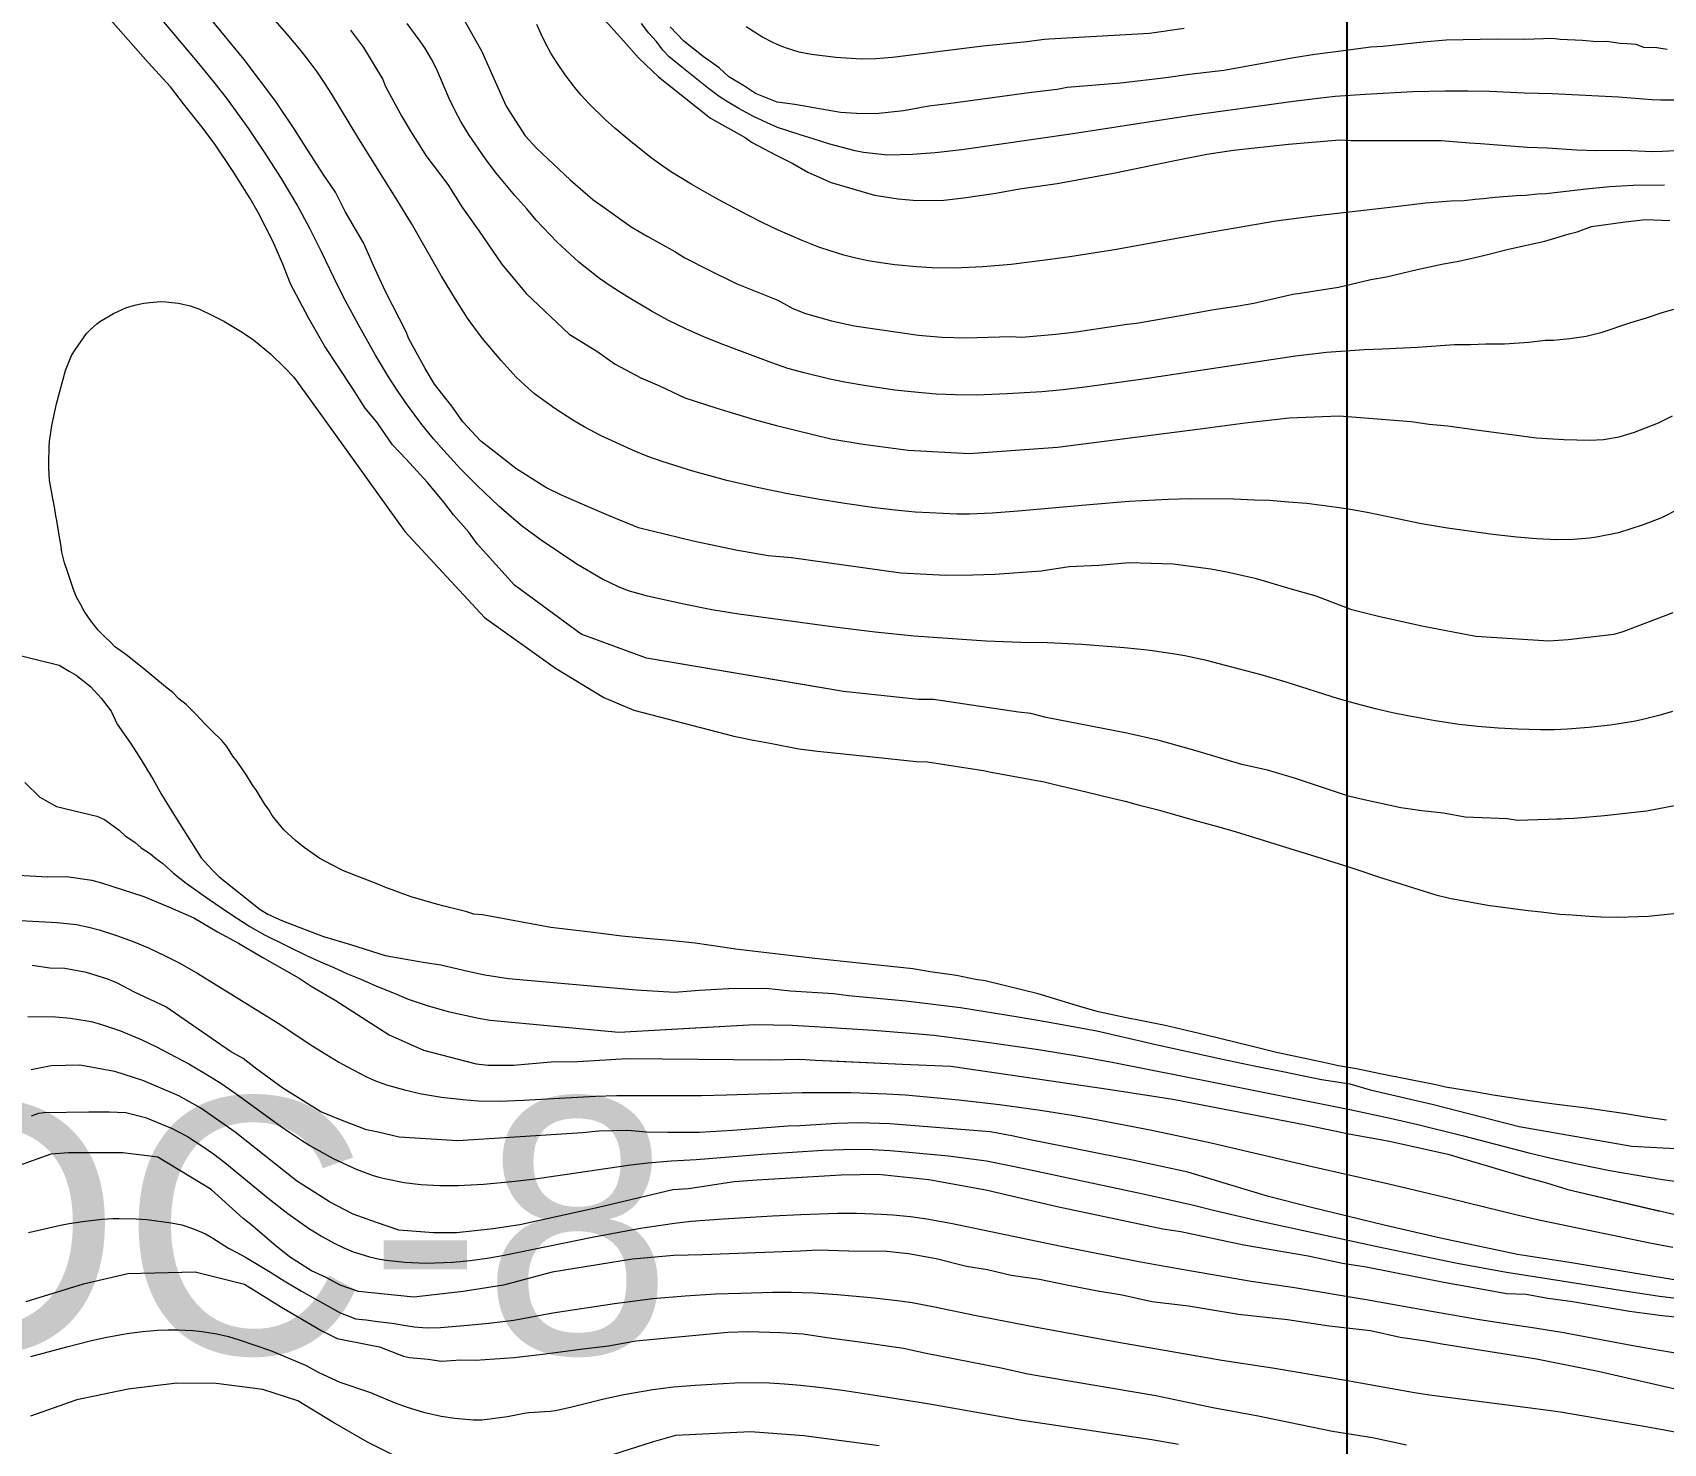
# Model space of a CAD drawing. Header units: metres. Extents: x 548946 to 557077, y 1838800 to 1845419.
# Drawn here: x 551640.3 to 552086.5, y 1842592.1 to 1842978.2 of the extents above; entities that cross this region are included whole.
import ezdxf
from ezdxf.enums import TextEntityAlignment as Align

# ---------------------------------------------------------------- set-up
doc = ezdxf.new("R2010")
doc.units = ezdxf.units.M
doc.header["$LTSCALE"] = 28
for name, color, linetype, lineweight in [('1', 7, 'Continuous', 13), ('2', 7, 'Continuous', 13), ('60', 7, 'Continuous', 25)]:
    doc.layers.add(name, color=color, linetype=linetype, lineweight=lineweight)
doc.layers.add('61', color=7, linetype='Continuous')

msp = doc.modelspace()

# ---------------------------------------------------------------- linework, layer by layer
at = {"layer": '1'}
for points in [[(551910.07, 1842792.22), (551886.8, 1842795.65), (551882.73, 1842795.7), (551862.15, 1842797.91), (551808.29, 1842806.99), (551790.4, 1842813.54), (551772.18, 1842827), (551762, 1842838.29), (551759.59, 1842841.57), (551755.5, 1842846.18), (551752.81, 1842849.68), (551748.39, 1842855.02), (551742.57, 1842861.47), (551738.82, 1842865.36), (551734.57, 1842871.48), (551731.32, 1842875.43), (551727.9, 1842880.88), (551720.22, 1842892.45), (551715.79, 1842900.08), (551710.91, 1842909.43), (551708.78, 1842914.77), (551706.02, 1842921.06), (551702.1, 1842928.75), (551699.85, 1842932.81), (551695.2, 1842940.15), (551689.99, 1842947.94), (551686.68, 1842952.39), (551681.65, 1842958.67), (551678.06, 1842963.35), (551671.96, 1842970.02), (551658.25, 1842985.47)], [(551856.86, 1842798.8), (551808.29, 1842806.99), (551790.4, 1842813.54), (551772.18, 1842827), (551762, 1842838.29), (551759.59, 1842841.57), (551755.5, 1842846.18), (551752.81, 1842849.68), (551748.39, 1842855.02), (551742.57, 1842861.47), (551738.82, 1842865.36), (551734.57, 1842871.48), (551731.32, 1842875.43), (551727.9, 1842880.88), (551720.22, 1842892.45), (551715.79, 1842900.08), (551710.91, 1842909.43), (551708.78, 1842914.77), (551706.02, 1842921.06), (551702.1, 1842928.75), (551699.85, 1842932.81), (551695.2, 1842940.15), (551689.99, 1842947.94), (551686.68, 1842952.39), (551681.65, 1842958.67), (551678.06, 1842963.35), (551671.96, 1842970.02), (551658.25, 1842985.47)], [(552089.04, 1842819.36), (552075.4, 1842814.24), (552072.95, 1842813.45), (552060.4, 1842812.01), (552055.11, 1842811.66), (552035.14, 1842812.93), (552020.86, 1842815.62), (552008.87, 1842818.31), (552001.28, 1842820.24), (551991.45, 1842823.94), (551984.36, 1842825.93), (551975.16, 1842828.68), (551967.07, 1842830.55), (551962.66, 1842831.32), (551952.34, 1842832.68), (551940.35, 1842833.08), (551932.05, 1842832.39), (551923.96, 1842831.97), (551916.22, 1842830.83), (551903.62, 1842829.9), (551897.54, 1842829.71), (551890.18, 1842829.63), (551877.91, 1842830.26), (551847.96, 1842834.45), (551841.55, 1842834.99), (551832.73, 1842836.52), (551821.02, 1842838.99), (551806.12, 1842842.62), (551797.85, 1842846), (551792.77, 1842848.21), (551785.01, 1842851.64), (551780.71, 1842853.69), (551772.5, 1842858.85), (551766.63, 1842863.51), (551763, 1842866.4), (551758.07, 1842871.68), (551755.05, 1842875.91), (551750.29, 1842881.97), (551747.76, 1842886.25), (551743.28, 1842894.38), (551742.55, 1842896.33), (551736.99, 1842907.13), (551733.96, 1842913.64), (551730.87, 1842920.66), (551725.82, 1842929.23), (551723.19, 1842934.51), (551719.82, 1842939.46), (551715.51, 1842946.09), (551712.09, 1842951.54), (551706.88, 1842959.33), (551698.2, 1842970.78), (551685.49, 1842986.35)], [(551940.36, 1842849.85), (551929.45, 1842848.96), (551909.97, 1842847.21), (551902.9, 1842846.7), (551896.63, 1842846.43), (551893.18, 1842846.44), (551885.74, 1842846.72), (551881.81, 1842846.98), (551876.35, 1842847.48), (551870.78, 1842848.17), (551862.55, 1842849.35), (551854.66, 1842850.6), (551846.97, 1842851.94), (551838.52, 1842853.65), (551830.28, 1842855.6), (551820.92, 1842858.13), (551812.59, 1842860.77), (551808.66, 1842862.21), (551805.11, 1842863.62), (551795.93, 1842867.81), (551791.26, 1842870.25), (551788.12, 1842872.09), (551783.19, 1842875.31), (551777.67, 1842879.33), (551774.96, 1842881.65), (551772.66, 1842883.87), (551768.5, 1842888.47), (551763.43, 1842894.49), (551761.08, 1842897.61), (551759.35, 1842900.06), (551756.01, 1842905.2), (551752.2, 1842911.5), (551743.96, 1842925.91), (551740.08, 1842932.29), (551729.28, 1842949.51), (551722.24, 1842961.33), (551720.24, 1842964.41), (551718.15, 1842967.44), (551715.99, 1842970.37), (551713.8, 1842973.14), (551709.98, 1842977.75), (551704.82, 1842983.68)], [(551795.94, 1842982.58), (551802.04, 1842975.91), (551806.13, 1842971.29), (551811.55, 1842966.07), (551825.81, 1842954.74), (551835.3, 1842949.48), (551836.98, 1842948.15), (551843.74, 1842944.6), (551848.32, 1842942.33), (551852.4, 1842940), (551858.82, 1842937.18), (551870.65, 1842933.71), (551877.12, 1842932.67), (551882.25, 1842932.24), (551889.61, 1842932.32), (551895.13, 1842932.95), (551903.88, 1842934.2), (551910.34, 1842935.45), (551920.6, 1842936.88), (551936.03, 1842939.66), (551952.41, 1842943.06), (551961.6, 1842944.88), (551968.85, 1842945.96), (551983.9, 1842947.68), (551998, 1842948.79), (552001.07, 1842948.63), (552025.71, 1842948.66), (552033.41, 1842948.01), (552036.47, 1842947.86), (552049.3, 1842946.78), (552054.65, 1842946.63), (552062.85, 1842946.05), (552068.2, 1842945.9), (552075.56, 1842945.98), (552083.48, 1842945.61), (552086.27, 1842945.68), (552091.57, 1842946.03)], [(551727.27, 1842978.79), (551730.85, 1842974.11), (551736.18, 1842965.32), (551736.91, 1842963.37), (551741.39, 1842955.25), (551743.92, 1842950.96), (551746.72, 1842946.46), (551747.95, 1842944.56), (551753.94, 1842936.61), (551757.98, 1842930.21), (551762.52, 1842923.87), (551768.62, 1842914.91), (551775.4, 1842906.8), (551787.09, 1842895.68), (551794.74, 1842890.97), (551799.71, 1842887.47), (551806.75, 1842883.71), (551811.83, 1842881.49), (551818.81, 1842878.23), (551827.52, 1842875.41), (551837.79, 1842872.27), (551843.82, 1842870.67), (551858.71, 1842867.04), (551867.53, 1842865.51), (551879.91, 1842863.87), (551896.53, 1842862.98), (551920.72, 1842864.73), (551959.79, 1842869.71), (551972.05, 1842871.37), (551984.09, 1842872.75), (551997.75, 1842873.29), (552017.49, 1842871.74), (552022.4, 1842871.03), (552027.53, 1842870.61), (552035.28, 1842869.46), (552051.79, 1842867.28), (552059.21, 1842866.86), (552066.35, 1842866.66), (552070.14, 1842866.84), (552074.37, 1842867.58), (552078.55, 1842868.82), (552085.12, 1842871.35), (552088.96, 1842873.32)], [(552089.23, 1842902.36), (552085.81, 1842901.41), (552081.74, 1842900.03), (552077.46, 1842898.72), (552069.41, 1842895.97), (552065.35, 1842895.02), (552060.85, 1842894.33), (552056.44, 1842893.95), (552054.17, 1842893.87), (552049.71, 1842893.38), (552043.04, 1842892.9), (552037.93, 1842892.9), (552033.75, 1842892.77), (552029.37, 1842892.75), (552019.24, 1842891.99), (552009.57, 1842891.53), (552004.61, 1842891.38), (551994.35, 1842890.65), (551985.82, 1842889.63), (551943.51, 1842883.27), (551928.24, 1842881.17), (551922.32, 1842880.44), (551916.48, 1842879.9), (551906.98, 1842879.3), (551898.55, 1842878.99), (551892.73, 1842879.03), (551887.53, 1842879.27), (551880.68, 1842879.86), (551876.26, 1842880.37), (551867.87, 1842881.57), (551863.02, 1842882.39), (551858.46, 1842883.33), (551851.39, 1842885.04), (551846.97, 1842886.29), (551842.6, 1842887.76), (551829.45, 1842892.69), (551824.19, 1842894.82), (551819.05, 1842897.11), (551814.35, 1842899.4), (551809.82, 1842901.84), (551803.1, 1842905.85), (551798.94, 1842908.5), (551795.43, 1842910.89), (551791.53, 1842913.94), (551789.82, 1842915.36), (551783.85, 1842920.78), (551778.11, 1842926.82), (551775.51, 1842929.91), (551772.3, 1842933.55), (551767.26, 1842939.61), (551764.47, 1842943.36), (551761.4, 1842947.75), (551759.81, 1842950.11), (551757.5, 1842953.85), (551755.94, 1842956.8), (551754.34, 1842960.1), (551750.86, 1842968.29), (551749.48, 1842970.89), (551747.62, 1842973.98), (551746.35, 1842975.81), (551742.78, 1842980.63)], [(551892.57, 1842913.7), (551886.4, 1842913.77), (551882.18, 1842914.05), (551876.25, 1842914.66), (551872.37, 1842915.18), (551868.95, 1842915.75), (551865.58, 1842916.46), (551862.27, 1842917.3), (551858.81, 1842918.32), (551855.44, 1842919.46), (551850.91, 1842921.26), (551844.17, 1842924.23), (551839.94, 1842926.22), (551836.02, 1842928.18), (551829.23, 1842931.74), (551826.45, 1842933.3), (551820.71, 1842936.62), (551815.17, 1842940.01), (551812.79, 1842941.61), (551809.6, 1842943.92), (551803.52, 1842948.71), (551799.62, 1842952.03), (551796.97, 1842954.41), (551792.59, 1842958.65), (551790.42, 1842961.06), (551788.68, 1842963.15), (551786.03, 1842966.63), (551783.72, 1842970), (551782.15, 1842972.54), (551780.76, 1842975.05), (551779.46, 1842977.73), (551778.32, 1842980.34)], [(552092.01, 1842959.64), (552085.82, 1842959.71), (552083.35, 1842959.81), (552074.23, 1842960.51), (552056.05, 1842961.42), (552048.39, 1842961.63), (552039, 1842962.01), (552033.08, 1842962.14), (552026.8, 1842962.17), (552017.93, 1842961.93), (552004.9, 1842961.23), (551996.73, 1842960.65), (551993.54, 1842960.32), (551985.28, 1842959.31), (551957.42, 1842955.46), (551924.91, 1842950.46), (551894.57, 1842946.08), (551887.26, 1842945.26), (551881.08, 1842944.78), (551874.21, 1842944.65), (551867.61, 1842945.38), (551865.35, 1842945.84), (551861.9, 1842946.69), (551858.49, 1842947.66), (551853.86, 1842949.14), (551850.31, 1842950.17), (551844.15, 1842952.2), (551841.26, 1842953.43), (551837.36, 1842955.34), (551833.51, 1842957.42), (551830.44, 1842959.22), (551828.18, 1842960.71), (551825.28, 1842962.87), (551817.94, 1842968.67), (551814.53, 1842971.57), (551812.74, 1842973.34), (551810.99, 1842975.71), (551808.9, 1842978.05), (551806.88, 1842980.69)], [(551891.56, 1842958.76), (551885.54, 1842958.07), (551878.58, 1842956.77), (551871.06, 1842955.91), (551865.7, 1842956.06), (551861.35, 1842956.32), (551848.91, 1842958.46), (551844, 1842959.16), (551838.14, 1842961.54), (551835.12, 1842963.48), (551830.77, 1842966.03), (551828.19, 1842968.54), (551823.78, 1842971.59), (551818.47, 1842975.81), (551814.72, 1842979.7)], [(552087.55, 1842973.57), (552084.71, 1842974.01), (552081.14, 1842974.11), (552079.02, 1842974.88), (552076.45, 1842975.09), (552074.67, 1842975.14), (552071.04, 1842975.75), (552068.25, 1842975.68), (552064.4, 1842976), (552058.27, 1842976.32), (552056.21, 1842976.59), (552048.62, 1842976.23), (552040.99, 1842976.37), (552027.05, 1842976.05), (552020.75, 1842975.58), (552009.71, 1842974.32), (552006.42, 1842974.2), (551996.17, 1842972.77), (551991.15, 1842972.19), (551985.41, 1842971.28), (551966.25, 1842967.82), (551956.72, 1842966.73), (551950.47, 1842965.76), (551937.93, 1842964.32), (551923.33, 1842963.16), (551920.6, 1842962.59), (551913.58, 1842961.79), (551891.56, 1842958.76)], [(552086.76, 1842936.39), (552078.25, 1842936.31), (552071.86, 1842935.99), (552065.37, 1842935.34), (552054.45, 1842934.09), (552052.05, 1842933.94), (552048.86, 1842933.6), (552046.31, 1842933.51), (552040.34, 1842933.07), (552037.17, 1842932.66), (552034.95, 1842932.5), (552032, 1842932.17), (552028.35, 1842932.01), (552021.43, 1842931.5), (552010.91, 1842930.19), (551990.91, 1842927.97), (551980.48, 1842926.57), (551960.82, 1842923.23), (551936.84, 1842918.84), (551924.12, 1842916.8), (551917.37, 1842915.86), (551908.06, 1842914.73), (551900.29, 1842914.04), (551892.57, 1842913.7)], [(551698.85, 1842774.94), (551697.88, 1842776.43), (551696.32, 1842778.74), (551695.15, 1842780.21), (551693.46, 1842782.81), (551692.07, 1842784.44), (551689.48, 1842787.04), (551687.68, 1842788.83), (551684.96, 1842791.71), (551682.36, 1842794.31), (551680.39, 1842795.88), (551678.7, 1842797.58), (551676.72, 1842799.15), (551670.33, 1842804.41), (551665.83, 1842807.98), (551662.78, 1842810.23), (551661.99, 1842811.04), (551659.64, 1842813.26), (551658.28, 1842814.7), (551656.3, 1842817.17), (551654.49, 1842819.86), (551653.48, 1842821.74), (551652.36, 1842823.7), (551651.52, 1842825.8), (551650.61, 1842828.49), (551649.99, 1842830.42), (551649.08, 1842833.11), (551648.35, 1842836.02), (551648.02, 1842838.08), (551647.68, 1842840.13), (551646.97, 1842844.64), (551646.72, 1842845.91), (551646.34, 1842848.36), (551645.87, 1842850.7), (551645, 1842855.69), (551644.82, 1842859.07), (551644.75, 1842860.55), (551644.86, 1842864.76), (551644.99, 1842866.27), (551645.59, 1842870.63), (551646.9, 1842876.57), (551649.35, 1842885.73), (551650.98, 1842889.81), (551652, 1842891.32), (551655.07, 1842895.86), (551656.06, 1842896.87), (551657.87, 1842898.48), (551658.7, 1842899.07), (551662.44, 1842901.3), (551666.04, 1842902.91), (551668.65, 1842903.7), (551670.79, 1842904.15), (551672.37, 1842904.33), (551675.43, 1842904.58), (551676.83, 1842904.54), (551678.45, 1842904.33), (551680.27, 1842904.14), (551683.45, 1842903.4), (551685.84, 1842902.58), (551689.55, 1842900.71), (551692.62, 1842899.16), (551697.64, 1842896.24), (551700.78, 1842894.11), (551705.41, 1842890.25), (551709.45, 1842886.32)], [(551698.85, 1842774.94), (551697.88, 1842776.43), (551696.32, 1842778.74), (551695.15, 1842780.21), (551693.46, 1842782.81), (551692.07, 1842784.44), (551689.48, 1842787.04), (551687.68, 1842788.83), (551684.96, 1842791.71), (551682.36, 1842794.31), (551680.39, 1842795.88), (551678.7, 1842797.58), (551676.72, 1842799.15), (551670.33, 1842804.41), (551665.83, 1842807.98), (551662.78, 1842810.23), (551661.99, 1842811.04), (551659.64, 1842813.26), (551658.28, 1842814.7), (551656.3, 1842817.17), (551654.49, 1842819.86), (551653.48, 1842821.74), (551652.36, 1842823.7), (551651.52, 1842825.8), (551650.61, 1842828.49), (551649.99, 1842830.42), (551649.08, 1842833.11), (551648.35, 1842836.02), (551648.02, 1842838.08), (551647.68, 1842840.13), (551646.97, 1842844.64), (551646.72, 1842845.91), (551646.34, 1842848.36), (551645.87, 1842850.7), (551645, 1842855.69), (551644.82, 1842859.07), (551644.75, 1842860.55), (551644.86, 1842864.76), (551644.99, 1842866.27), (551645.59, 1842870.63), (551646.9, 1842876.57), (551649.35, 1842885.73), (551650.98, 1842889.81), (551652, 1842891.32), (551655.07, 1842895.86), (551656.06, 1842896.87), (551657.87, 1842898.48), (551658.7, 1842899.07), (551662.44, 1842901.3), (551666.04, 1842902.91), (551668.65, 1842903.7), (551670.79, 1842904.15), (551672.37, 1842904.33), (551675.43, 1842904.58), (551676.83, 1842904.54), (551678.45, 1842904.33), (551680.27, 1842904.14), (551683.45, 1842903.4), (551685.84, 1842902.58), (551689.55, 1842900.71), (551692.62, 1842899.16), (551697.64, 1842896.24), (551700.78, 1842894.11), (551705.41, 1842890.25), (551709.45, 1842886.32)], [(551709.45, 1842886.32), (551711.83, 1842883.9), (551718.47, 1842874.68), (551742.16, 1842841.65), (551763.95, 1842818.16), (551783.4, 1842804.29), (551796.62, 1842796.21), (551804.79, 1842792.74), (551832.14, 1842785.61), (551837.56, 1842784.53), (551842.55, 1842783.6), (551850, 1842782.16), (551855.06, 1842781.54), (551870.11, 1842779.97), (551882.02, 1842778.74), (551885.13, 1842778.6), (551889.3, 1842777.98), (551896.31, 1842776.88), (551900.47, 1842776.26), (551902.62, 1842775.81), (551913.11, 1842773.92), (551914.95, 1842773.53), (551916.68, 1842773.23), (551919.97, 1842772.41), (551928.58, 1842770.4), (551935.66, 1842768.71), (551939.25, 1842767.83), (551942.76, 1842766.83), (551948.31, 1842765.47), (551952.12, 1842764.41), (551958.1, 1842762.7), (551964.9, 1842760.88), (551969.65, 1842759.43), (551977.3, 1842757.11), (551985.79, 1842754.49), (551989.93, 1842753.17), (551999.55, 1842750.18), (552001.83, 1842749.44), (552008.58, 1842747.12), (552024.21, 1842742.22), (552028, 1842741.36), (552038.91, 1842739.32), (552040.53, 1842739.1), (552043.97, 1842738.7), (552049.45, 1842737.93), (552053.09, 1842737.55), (552058.15, 1842736.93), (552061.56, 1842736.72), (552066.29, 1842736.36), (552069.4, 1842736.22), (552074, 1842736.15), (552082.45, 1842736.42), (552091.82, 1842737.39)], [(551709.45, 1842886.32), (551711.83, 1842883.9), (551718.47, 1842874.68), (551742.16, 1842841.65), (551763.95, 1842818.16), (551783.4, 1842804.29), (551796.62, 1842796.21), (551804.79, 1842792.74), (551832.14, 1842785.61), (551837.56, 1842784.53), (551842.55, 1842783.6), (551850, 1842782.16), (551855.06, 1842781.54), (551870.11, 1842779.97), (551882.02, 1842778.74), (551885.13, 1842778.6), (551889.3, 1842777.98), (551896.31, 1842776.88), (551900.47, 1842776.26), (551902.62, 1842775.81), (551913.11, 1842773.92), (551914.95, 1842773.53), (551916.68, 1842773.23), (551919.97, 1842772.41), (551928.58, 1842770.4), (551935.66, 1842768.71), (551939.25, 1842767.83), (551942.76, 1842766.83), (551948.31, 1842765.47), (551952.12, 1842764.41), (551958.1, 1842762.7), (551964.9, 1842760.88), (551969.65, 1842759.43), (551977.3, 1842757.11), (551985.79, 1842754.49), (551989.93, 1842753.17), (551999.55, 1842750.18), (552001.83, 1842749.44), (552008.58, 1842747.12), (552024.21, 1842742.22), (552028, 1842741.36), (552038.91, 1842739.32), (552040.53, 1842739.1), (552043.97, 1842738.7), (552049.45, 1842737.93), (552053.09, 1842737.55), (552058.15, 1842736.93), (552061.56, 1842736.72), (552066.29, 1842736.36), (552069.4, 1842736.22), (552074, 1842736.15), (552082.45, 1842736.42), (552091.82, 1842737.39)], [(552090.64, 1842847.72), (552085.99, 1842845.4), (552080.98, 1842843.44), (552074.21, 1842841.32), (552068.21, 1842840.08), (552066.23, 1842839.82), (552061.91, 1842839.49), (552057.35, 1842839.38), (552051.8, 1842839.66), (552046.36, 1842840.14), (552039.85, 1842840.87), (552033.35, 1842841.7), (552027.46, 1842842.57), (552020.28, 1842843.76), (552005.48, 1842846.83), (552000.37, 1842847.75), (551997.17, 1842848.23), (551988.91, 1842849.28), (551983.97, 1842849.64), (551978.71, 1842850.17), (551974.65, 1842850.23), (551968.93, 1842850.51), (551957.05, 1842850.57), (551950.96, 1842850.39), (551940.36, 1842849.85)], [(551633.52, 1842808.59), (551647.64, 1842805.12), (551650.38, 1842803.41), (551652.28, 1842802.35), (551656.19, 1842799.24), (551659.1, 1842796.02), (551661.79, 1842792.52), (551663.47, 1842788.9)], [(552094.81, 1842767.62), (552081.88, 1842765.13), (552070.34, 1842763.81), (552062.04, 1842763.11), (552054.96, 1842762.81), (552046.6, 1842762.61), (552043.75, 1842763.05), (552032.26, 1842763.52), (552026.29, 1842764.61), (552020.38, 1842765.2), (552014.69, 1842766.08), (552003.76, 1842768.38), (552000.35, 1842769.26), (551985.56, 1842774.18), (551978.19, 1842776.38), (551971.16, 1842777.87), (551958.27, 1842781.73), (551948.56, 1842784.43), (551939.69, 1842786.46), (551917.6, 1842790.79), (551913.41, 1842791.84), (551910.07, 1842792.22)], [(551663.47, 1842788.9), (551667.11, 1842783.72), (551669.58, 1842779.94), (551673.33, 1842773.76), (551675.58, 1842769.7), (551679, 1842764.25), (551686.45, 1842752.4), (551689.36, 1842749.17), (551691.37, 1842747.12), (551702.56, 1842738.23), (551704.73, 1842736.96), (551708.75, 1842735.13), (551719.92, 1842730.82), (551727.29, 1842728.61), (551736.77, 1842725.63), (551747.15, 1842723.77), (551752.06, 1842723.06), (551759.37, 1842721.36), (551764.06, 1842720.37), (551770.53, 1842719.33), (551805.44, 1842716.21), (551815.92, 1842715.63), (551822.72, 1842716.16), (551830.81, 1842716.58), (551840.95, 1842716.72), (551847.65, 1842715.96), (551859.41, 1842715.28), (551863.54, 1842714.73), (551879.21, 1842713.22), (551894.16, 1842711.38), (551909.95, 1842708.86), (551917.98, 1842707.5), (551931.48, 1842704.98), (551947.66, 1842701.24), (551965.91, 1842697.23), (551974.5, 1842695.42), (551982.81, 1842693.83), (551992.97, 1842691.68), (552000.72, 1842690.54), (552006.25, 1842688.88), (552023.21, 1842684.98), (552047.04, 1842678.82), (552077.89, 1842673.45), (552091.44, 1842672.72)], [(552058.55, 1842762.96), (552054.96, 1842762.81), (552046.6, 1842762.61), (552043.75, 1842763.05), (552032.26, 1842763.52), (552026.29, 1842764.61), (552020.38, 1842765.2), (552014.69, 1842766.08), (552003.76, 1842768.38), (552000.35, 1842769.26), (551985.56, 1842774.18), (551978.19, 1842776.38), (551971.16, 1842777.87), (551958.27, 1842781.73), (551955.72, 1842782.44)], [(552087.34, 1842680.6), (552081.56, 1842681.43), (552075.56, 1842682.44), (552065.42, 1842683.87), (552056.61, 1842684.96), (552050.02, 1842685.9), (552039.96, 1842687.45), (552034.77, 1842688.35), (552026.84, 1842689.64), (552024.27, 1842690.24), (552008.96, 1842693.28), (552002.51, 1842694.64), (551997.63, 1842695.48), (551992.72, 1842696.51), (551980.65, 1842699.12), (551974.07, 1842700.76), (551965.55, 1842702.88), (551961.03, 1842703.96), (551950.16, 1842706.51), (551943.83, 1842707.78), (551939.14, 1842708.64), (551931.98, 1842710.21), (551927.13, 1842711.56), (551915.45, 1842715.11), (551900.97, 1842718.74), (551898.34, 1842719.04), (551893.12, 1842720.14), (551885.91, 1842721.21), (551881.14, 1842721.96), (551864.78, 1842723.68), (551854.37, 1842724.78), (551832.62, 1842727.38), (551829.07, 1842727.88), (551821.56, 1842729.01), (551814.59, 1842729.71), (551808.24, 1842730.28), (551801.58, 1842730.92), (551792.97, 1842732.03), (551782.15, 1842733.28), (551763.4, 1842736.72), (551761.07, 1842736.96), (551759.1, 1842737.63), (551752.94, 1842739.12), (551750.88, 1842739.68), (551743.87, 1842741.67), (551736.68, 1842744.34), (551734.79, 1842745.13), (551730.82, 1842746.67), (551725.39, 1842748.84), (551722.21, 1842750.47), (551718.92, 1842752.19), (551714.68, 1842755.2), (551712.27, 1842757.12), (551709.04, 1842760.04), (551705.89, 1842763.97), (551705.03, 1842765.37), (551703.74, 1842767.12), (551701.62, 1842770.77), (551700.43, 1842772.43), (551698.85, 1842774.94)], [(552087.34, 1842680.6), (552081.56, 1842681.43), (552075.56, 1842682.44), (552065.42, 1842683.87), (552056.61, 1842684.96), (552050.02, 1842685.9), (552039.96, 1842687.45), (552034.77, 1842688.35), (552026.84, 1842689.64), (552024.27, 1842690.24), (552008.96, 1842693.28), (552002.51, 1842694.64), (551997.63, 1842695.48), (551992.72, 1842696.51), (551980.65, 1842699.12), (551974.07, 1842700.76), (551965.55, 1842702.88), (551961.03, 1842703.96), (551950.16, 1842706.51), (551943.83, 1842707.78), (551939.14, 1842708.64), (551931.98, 1842710.21), (551927.13, 1842711.56), (551915.45, 1842715.11), (551900.97, 1842718.74), (551898.34, 1842719.04), (551893.12, 1842720.14), (551885.91, 1842721.21), (551881.14, 1842721.96), (551864.78, 1842723.68), (551854.37, 1842724.78), (551832.62, 1842727.38), (551829.07, 1842727.88), (551821.56, 1842729.01), (551814.59, 1842729.71), (551808.24, 1842730.28), (551801.58, 1842730.92), (551792.97, 1842732.03), (551782.15, 1842733.28), (551763.4, 1842736.72), (551761.07, 1842736.96), (551759.1, 1842737.63), (551752.94, 1842739.12), (551750.88, 1842739.68), (551743.87, 1842741.67), (551736.68, 1842744.34), (551734.79, 1842745.13), (551730.82, 1842746.67), (551725.39, 1842748.84), (551722.21, 1842750.47), (551718.92, 1842752.19), (551714.68, 1842755.2), (551712.27, 1842757.12), (551709.04, 1842760.04), (551705.89, 1842763.97), (551705.03, 1842765.37), (551703.74, 1842767.12), (551701.62, 1842770.77), (551700.43, 1842772.43), (551698.85, 1842774.94)], [(551631.47, 1842747.93), (551644.52, 1842747.14), (551649.59, 1842747.21), (551656.56, 1842746.23), (551659.19, 1842745.52), (551670.8, 1842741.76), (551678, 1842738.78), (551684.42, 1842735.95), (551690.96, 1842732.13), (551696.65, 1842728.97), (551703.19, 1842725.14), (551713.24, 1842719.43), (551716.54, 1842717.27), (551723.08, 1842713.44), (551737.88, 1842703.96), (551747.26, 1842699.7), (551761.66, 1842696.01), (551765.01, 1842695.63), (551771.87, 1842695.65), (551782.18, 1842696.58), (551789.54, 1842696.66), (551802.91, 1842697.43), (551841.83, 1842697.05), (551850.2, 1842697.25), (551854.55, 1842696.98), (551878.3, 1842695.89), (551891.57, 1842695.38), (551935.25, 1842688.94), (551952.32, 1842686.32), (551988.69, 1842679.3), (552000.41, 1842676.83), (552011.57, 1842674.81), (552027.47, 1842671.29), (552048.51, 1842665.06), (552054.54, 1842663.46), (552060.34, 1842661.59), (552104.2, 1842651.36)], [(551633.64, 1842735.36), (551647.03, 1842734.65), (551652.31, 1842734.11), (551655.77, 1842733.41), (551658.58, 1842732.66), (551663.3, 1842731.15), (551667.89, 1842729.48), (551672.05, 1842727.71), (551676.82, 1842725.46), (551680.6, 1842723.53), (551685.53, 1842720.75), (551707.49, 1842707.12), (551716.99, 1842700.83), (551724.16, 1842696.42), (551726.45, 1842695.13), (551731.73, 1842692.43), (551734.15, 1842691.38), (551737.13, 1842690.23), (551742.04, 1842688.85), (551746.72, 1842687.82), (551752.2, 1842686.89), (551758.06, 1842686.2), (551762.28, 1842685.91), (551768.08, 1842685.81), (551774.6, 1842686.05), (551794.38, 1842687.19), (551800.08, 1842687.37), (551823.3, 1842687.35), (551830.19, 1842687.47), (551850.86, 1842688.13), (551858.93, 1842688.19), (551864.23, 1842688.12), (551874.04, 1842687.79), (551879.13, 1842687.47), (551893.76, 1842686.16), (551904.83, 1842684.89), (551915.48, 1842683.42), (551924.7, 1842681.94), (551929.94, 1842681.01), (551946.52, 1842677.84), (551962.73, 1842674.42), (551990.44, 1842667.88), (552011.41, 1842663.15)], [(552124.05, 1842631.12), (552060.84, 1842641.67), (552046.62, 1842643.86), (552025.53, 1842648.3), (552010.13, 1842651.88), (551990.26, 1842656.72), (551978.49, 1842659.69), (551956.39, 1842666.31), (551941.27, 1842669.66), (551913.71, 1842675.14), (551908.24, 1842676.3), (551902.27, 1842677.39), (551874.83, 1842679.59), (551866.41, 1842679.89), (551860.33, 1842679.71), (551850.24, 1842679.06), (551846.96, 1842678.94), (551831.85, 1842677.72), (551822.76, 1842677.19), (551814.12, 1842677.21), (551808.27, 1842677.31), (551803.14, 1842677.73), (551795.27, 1842677.6), (551790.76, 1842677.08), (551756.7, 1842674.96), (551740.58, 1842675.91), (551734.84, 1842677.29), (551731.71, 1842677.95), (551725.07, 1842680.49), (551719.21, 1842682.87), (551708.82, 1842689.3), (551701.33, 1842694.8), (551697.97, 1842697.46), (551694.45, 1842699.34), (551676.79, 1842711.55), (551668.2, 1842715.65), (551663.34, 1842718.14), (551660.94, 1842719.14), (551655.13, 1842721.02), (551649.16, 1842722.11), (551645.09, 1842722.15), (551640.18, 1842722.86)], [(551750.84, 1842723.24), (551752.06, 1842723.06), (551759.37, 1842721.36), (551764.06, 1842720.37), (551770.53, 1842719.33), (551805.44, 1842716.21), (551815.92, 1842715.63), (551822.72, 1842716.16), (551830.81, 1842716.58), (551840.95, 1842716.72), (551847.65, 1842715.96), (551859.41, 1842715.28), (551863.54, 1842714.73), (551879.21, 1842713.22), (551894.16, 1842711.38), (551909.95, 1842708.86), (551917.98, 1842707.5), (551931.48, 1842704.98), (551947.66, 1842701.24), (551965.91, 1842697.23), (551974.5, 1842695.42), (551982.81, 1842693.83), (551992.97, 1842691.68), (552000.72, 1842690.54), (552006.25, 1842688.88), (552023.21, 1842684.98), (552047.04, 1842678.82), (552077.89, 1842673.45), (552091.44, 1842672.72)], [(551639.08, 1842708.92), (551646.65, 1842708.81), (551650.68, 1842708.52), (551655.27, 1842707.77), (551656.77, 1842707.45), (551659.2, 1842706.76), (551664.41, 1842705.04), (551670.01, 1842702.68), (551674.05, 1842700.78), (551683.04, 1842695.96), (551689.21, 1842692.32), (551692.11, 1842690.48), (551696.68, 1842687.34), (551708.45, 1842678.76), (551713.93, 1842675.09), (551716.18, 1842673.66), (551722.55, 1842670.07), (551728.87, 1842667.14), (551733.27, 1842665.57), (551735.02, 1842665.03), (551737.51, 1842664.4), (551741.96, 1842663.55), (551746.52, 1842662.99), (551751.79, 1842662.7), (551756.75, 1842662.72), (551763.66, 1842663.07), (551771.47, 1842663.79), (551777.13, 1842664.48), (551785.96, 1842665.67), (551803.94, 1842668.34), (551808.63, 1842668.92), (551815.13, 1842669.48), (551821.92, 1842669.84), (551839.96, 1842671.31), (551856.57, 1842672.33), (551864.99, 1842672.62), (551870.16, 1842672.53), (551874.98, 1842672.28), (551879.1, 1842671.96), (551890.87, 1842670.83), (551901.33, 1842669.43), (551912.48, 1842667.15), (551945.02, 1842660.26), (551957.54, 1842657.42), (551963.76, 1842655.87), (551976.27, 1842652.92), (552008.19, 1842645.99), (552029.64, 1842641.54), (552043.61, 1842638.95), (552058.72, 1842636.63), (552074.71, 1842634.02), (552085.43, 1842632.42), (552103.93, 1842630.23)], [(551857.02, 1842696.87), (551878.3, 1842695.89), (551891.57, 1842695.38), (551935.25, 1842688.94), (551952.32, 1842686.32), (551988.69, 1842679.3), (552000.41, 1842676.83), (552011.57, 1842674.81), (552027.47, 1842671.29), (552048.51, 1842665.06), (552054.54, 1842663.46), (552060.34, 1842661.59), (552085.54, 1842655.71)], [(551640.06, 1842681.77), (551642.05, 1842682.46), (551643.43, 1842682.69), (551655.69, 1842682.88), (551661.27, 1842682.88), (551665.85, 1842682.69), (551671.22, 1842681.31), (551678.51, 1842678.29), (551680.26, 1842677.43), (551682.69, 1842676.1), (551686.94, 1842673.42), (551689.87, 1842671.35), (551692.96, 1842668.99), (551704.77, 1842659.27), (551710.15, 1842655.05), (551715.84, 1842651.06)], [(552095.25, 1842605.67), (552068.64, 1842611.77), (552051.73, 1842615.17), (552025.85, 1842619.32), (552021.44, 1842620.09), (552014.47, 1842621.07), (552006.38, 1842622.94), (551995.05, 1842624.18), (551983.67, 1842625.93), (551970.29, 1842627.45), (551956.56, 1842629.69), (551946.52, 1842630.83), (551938.43, 1842632.69), (551931.18, 1842633.9), (551922.87, 1842635.49), (551915.84, 1842636.97), (551908.09, 1842638.11), (551901.56, 1842639.65), (551895.87, 1842640.53), (551887.5, 1842642.62), (551879.97, 1842644.04), (551874.05, 1842644.64), (551863.63, 1842644.71), (551855.21, 1842645.02), (551850.41, 1842644.73), (551823.6, 1842643.69), (551815.74, 1842643.55), (551804.42, 1842642.51), (551782.47, 1842638.98), (551769.15, 1842635.43), (551758.17, 1842633.66), (551744.63, 1842632.11), (551729.46, 1842633.68), (551724.44, 1842635.39), (551720.64, 1842637.5), (551716.62, 1842639.32), (551710.58, 1842643.21), (551706.39, 1842646.54), (551700.46, 1842651.7), (551697.95, 1842653.7), (551689.17, 1842661.59), (551674.61, 1842670.47), (551665.05, 1842671.65), (551657.28, 1842671.65), (551650.12, 1842671.65), (551645.34, 1842671.25), (551636.65, 1842668.19)], [(552011.41, 1842663.15), (552027.88, 1842659.25), (552046.88, 1842654.55), (552052.84, 1842653.19), (552082.74, 1842647.05), (552089.11, 1842645.82)], [(551639.25, 1842649.83), (551647.99, 1842651.86), (551650.37, 1842652.34), (551653.98, 1842652.88), (551659.37, 1842653.5), (551662.26, 1842653.71), (551664.01, 1842653.68), (551668.63, 1842653.57), (551671.57, 1842653.41), (551678.28, 1842652.47), (551681.17, 1842651.96), (551684.35, 1842650.85), (551687.66, 1842649.44), (551689.63, 1842648.29), (551693.98, 1842645.56), (551696.23, 1842644.33), (551698.59, 1842643.06), (551705.01, 1842639.29), (551709.18, 1842636.61), (551713.88, 1842633.76), (551724.45, 1842627.88), (551727.54, 1842626.64), (551728.71, 1842626.26), (551731.63, 1842625.95), (551734.72, 1842625.46), (551738.72, 1842625.07), (551742.96, 1842624.27), (551744.7, 1842624.02), (551746.99, 1842623.84), (551748.7, 1842623.8)], [(551715.84, 1842651.06), (551719.4, 1842648.84), (551723.02, 1842646.85), (551725.53, 1842645.66), (551728.08, 1842644.58), (551729.83, 1842643.97), (551732.52, 1842643.22), (551734.86, 1842642.67), (551737.04, 1842642.28), (551742.19, 1842641.75), (551747.91, 1842641.48), (551755.29, 1842641.75), (551760.06, 1842642.21), (551764.66, 1842642.83), (551768.87, 1842643.54), (551793.39, 1842648.54), (551806.62, 1842651.01), (551815.92, 1842652.38), (551820.52, 1842652.9), (551829.29, 1842653.59), (551842.75, 1842654.44), (551850.47, 1842654.81), (551860.6, 1842655.14), (551865.73, 1842655.13), (551872.55, 1842654.89), (551875.65, 1842654.68), (551880.47, 1842654.22), (551884.96, 1842653.6), (551891.57, 1842652.42), (551921.74, 1842646.14), (551942.49, 1842642.02), (551950.56, 1842640.54), (551973.74, 1842636.56), (551985, 1842634.88), (552005.75, 1842631.43), (552023.03, 1842628.31), (552036.22, 1842626.05), (552045.08, 1842624.65), (552050.15, 1842623.93), (552058.67, 1842622.55), (552079.09, 1842618.72), (552091.87, 1842616.53)], [(551638.58, 1842630.95), (551654.31, 1842635.77), (551666.41, 1842638.58), (551684.77, 1842639.06), (551698.29, 1842635.69), (551708.41, 1842629.43), (551719.47, 1842622.9), (551723.7, 1842620.83), (551732.87, 1842619.03), (551735.21, 1842618.53), (551741.85, 1842615.99), (551743.41, 1842615.66), (551748.55, 1842615.23), (551752.17, 1842614.63), (551757.47, 1842614.98), (551761.54, 1842614.94), (551772.13, 1842615.64), (551780.66, 1842616.62), (551790.91, 1842618.05), (551797.93, 1842618.85), (551805.4, 1842620.21), (551830.54, 1842622.58), (551836.11, 1842622.71), (551845.03, 1842622.46), (551851.17, 1842622.15), (551857.64, 1842621.11), (551865.89, 1842620.02), (551878.56, 1842618.17), (551884.81, 1842616.85), (551905.34, 1842612.85), (551912.65, 1842611.14), (551947.62, 1842605.24), (551963.25, 1842601.94), (551975.18, 1842599.75), (551996, 1842595.53), (552006.87, 1842593.72), (552016.25, 1842591.75)], [(551748.7, 1842623.8), (551751.95, 1842623.89), (551759.42, 1842624.45), (551765.2, 1842625.04), (551772.01, 1842625.9), (551782.7, 1842627.83), (551799.53, 1842630.41), (551809.99, 1842631.76), (551818.83, 1842632.55), (551827.18, 1842633.03), (551834.13, 1842633.28), (551842.87, 1842633.5), (551847.89, 1842633.5), (551854.03, 1842633.32), (551860.56, 1842632.87), (551869.65, 1842632.09), (551876.97, 1842631.26), (551881.01, 1842630.65), (551887.06, 1842629.49), (551898.49, 1842627.14), (551914.49, 1842624.03), (551937.46, 1842619.82), (551965.66, 1842614.95), (551979.52, 1842612.77), (552000.03, 1842609.33), (552018.39, 1842606.04), (552022.54, 1842605.41), (552050.15, 1842601.88), (552058.38, 1842600.73), (552082.21, 1842596.7), (552103.59, 1842592.71)], [(551743.3, 1842586.84), (551731.97, 1842592.43), (551722.45, 1842597.98), (551712.91, 1842603.79), (551703.32, 1842606.88), (551690.53, 1842608.52), (551679.76, 1842608.6), (551666.48, 1842606.94), (551652.44, 1842604.02), (551639.77, 1842599.59)], [(551871.95, 1842591.5), (551851.32, 1842594.22), (551836.7, 1842595.34), (551816.25, 1842594.27), (551809.82, 1842592.45), (551795.02, 1842587.76)]]:
    msp.add_lwpolyline(points, dxfattribs=at)
at = {"layer": '2'}
for points in [[(551754.61, 1842988.52), (551763.2, 1842972.95), (551769.82, 1842958.2), (551770.77, 1842956.53), (551775.09, 1842949.91), (551778.28, 1842946.46), (551787.39, 1842937.85), (551793.6, 1842932.46), (551798.01, 1842929.41), (551804.11, 1842925.02), (551808.46, 1842922.47), (551816.06, 1842918.26)], [(551818.49, 1842821.76), (551808.52, 1842823.98), (551803.66, 1842825.34), (551802.16, 1842825.86), (551800.59, 1842826.53), (551796.1, 1842828.72), (551789.24, 1842832.76), (551779.44, 1842839.26), (551774.39, 1842843.04), (551770.69, 1842846.16), (551767.9, 1842848.59), (551763.95, 1842852.29), (551761.86, 1842854.3), (551757.39, 1842858.83), (551752.81, 1842863.85), (551750.05, 1842867.03), (551746.86, 1842870.93), (551742.86, 1842876.24), (551740.23, 1842880.08), (551737.74, 1842883.95), (551734.18, 1842889.88), (551729.53, 1842898.16), (551725.93, 1842904.77), (551723.84, 1842908.88), (551719.35, 1842918.21), (551716.2, 1842924.54), (551712.76, 1842931.05), (551708.46, 1842938.22), (551703.78, 1842945.47), (551699.55, 1842951.77), (551697.25, 1842955.05), (551693.37, 1842960.32), (551690.33, 1842964.21), (551686.39, 1842969.06), (551672.86, 1842985.08)], [(551955.38, 1842979.32), (551945.86, 1842977.93), (551918.42, 1842976.34), (551917.19, 1842976.26), (551912.34, 1842975.68), (551900.27, 1842974.44), (551875.62, 1842971.36), (551871.07, 1842970.97), (551867.03, 1842970.89), (551860.13, 1842971.33), (551853.4, 1842972.15), (551850.05, 1842972.83), (551846.84, 1842973.78), (551845.33, 1842974.34), (551843, 1842975.35), (551839.8, 1842977.02), (551835.54, 1842979.72)], [(551816.06, 1842918.26), (551818.8, 1842916.54), (551825.28, 1842913.22), (551832.82, 1842909.51), (551844.26, 1842904.97), (551848.34, 1842902.64), (551851.8, 1842901.26), (551858.89, 1842899.28), (551865.14, 1842897.96), (551882.71, 1842895.4), (551889.12, 1842894.86), (551895.76, 1842894.6), (551907.91, 1842894.98), (551910.98, 1842894.82), (551920.28, 1842895.63), (551925.8, 1842896.26), (551939.79, 1842898.37), (551942.3, 1842898.66), (551955.5, 1842900.93), (551962.97, 1842902.3), (551970.22, 1842903.38), (551974.45, 1842904.12), (551985.09, 1842906.61), (551987.1, 1842906.84), (551997.57, 1842908.54), (552006.49, 1842910.58), (552010.72, 1842911.32), (552019.14, 1842913.3), (552026.32, 1842914.88), (552030.56, 1842915.62), (552037.24, 1842917.15), (552044.15, 1842918.95), (552054.07, 1842921.11), (552060.7, 1842923.14), (552062.93, 1842923.64), (552066.82, 1842925.11), (552076.07, 1842926.42), (552081.59, 1842927.05), (552088.23, 1842926.79)], [(552088.98, 1842792.44), (552085.2, 1842791.3), (552080.9, 1842790.2), (552078.84, 1842789.75), (552075.48, 1842789.17), (552071.9, 1842788.69), (552066.09, 1842788.06), (552060.22, 1842787.57), (552056.65, 1842787.38), (552052.86, 1842787.35), (552046.69, 1842787.54), (552041.29, 1842787.87), (552035.73, 1842788.3), (552030.64, 1842788.86), (552024.01, 1842789.82), (552017.06, 1842791.1), (552012.39, 1842792.06), (552007.73, 1842793.13), (552002.54, 1842794.48), (551997.61, 1842795.91), (551983.32, 1842800.4), (551976.43, 1842802.4), (551970.19, 1842804.1), (551961.47, 1842806.33), (551955.57, 1842807.64), (551952.82, 1842808.12), (551946.09, 1842809.06), (551942.6, 1842809.45), (551938.96, 1842809.81), (551927.43, 1842810.72), (551918.03, 1842811.21), (551910.72, 1842811.25), (551901.19, 1842811.67), (551881.5, 1842813.04), (551870.89, 1842814.09), (551859.69, 1842815.46), (551833.54, 1842819.05), (551826.15, 1842820.26), (551818.49, 1842821.76)], [(551638.21, 1842772.98), (551642.31, 1842768.92), (551646.86, 1842766.44), (551657.89, 1842763.77), (551660.01, 1842762.87), (551664.03, 1842759.89), (551665.68, 1842758.38), (551668.28, 1842756.64), (551670.07, 1842755.09), (551672.55, 1842753.48), (551673.95, 1842752.31), (551675.93, 1842750.82), (551678.87, 1842748.2), (551682.36, 1842745.46), (551688.27, 1842741.25), (551694.32, 1842737.11), (551699.75, 1842733.58), (551703.81, 1842731.32), (551715.49, 1842725.57), (551719.06, 1842723.87), (551722.79, 1842722.32), (551726.5, 1842720.64), (551730.17, 1842719.18), (551734.88, 1842717.07), (551739.25, 1842715.35), (551743.1, 1842713.73), (551748.53, 1842711.88), (551754.05, 1842710.3), (551762.32, 1842708.47), (551765.51, 1842707.95), (551800.71, 1842704.69), (551837.96, 1842706.77), (551848.16, 1842706.54), (551857.32, 1842706.07), (551870.28, 1842705.23), (551881.65, 1842704.33), (551886.89, 1842703.82), (551900.19, 1842702.14), (551915.56, 1842699.89), (551927.19, 1842697.99), (551936.15, 1842696.35), (551964.22, 1842690.82), (552000.71, 1842683.51), (552011.7, 1842681.14), (552019.31, 1842679.36), (552031.42, 1842676.39), (552049.64, 1842671.63), (552055.77, 1842670.17), (552063.78, 1842668.42), (552071.85, 1842666.85), (552086.26, 1842664.36), (552096.86, 1842662.9)], [(551813.52, 1842705.41), (551837.96, 1842706.77), (551848.16, 1842706.54), (551857.32, 1842706.07), (551870.28, 1842705.23), (551881.65, 1842704.33), (551886.89, 1842703.82), (551900.19, 1842702.14), (551915.56, 1842699.89), (551927.19, 1842697.99), (551936.15, 1842696.35), (551964.22, 1842690.82), (552000.71, 1842683.51), (552011.7, 1842681.14), (552019.31, 1842679.36), (552031.42, 1842676.39), (552049.64, 1842671.63), (552055.77, 1842670.17), (552063.78, 1842668.42), (552071.85, 1842666.85), (552086.26, 1842664.36), (552096.86, 1842662.9), (552104.73, 1842662.04)], [(552101.37, 1842625.43), (552085.42, 1842627.16), (552077.17, 1842628.24), (552061.1, 1842630.98), (552054.91, 1842631.8), (552048.94, 1842632.89), (552043.59, 1842633.04), (552036.06, 1842634.47), (552026.46, 1842636.16), (552005.15, 1842640.33), (551998.68, 1842641.37), (551989.3, 1842643.34), (551971.67, 1842646.41), (551954.49, 1842650.03), (551949.58, 1842650.74), (551920.68, 1842656.83), (551901.1, 1842661.45), (551885.53, 1842664.25), (551871.64, 1842665.71), (551861.5, 1842665.56), (551838.53, 1842664.2), (551832.23, 1842663.74), (551819.75, 1842661.8), (551815.46, 1842661.56), (551795.18, 1842656.7), (551773.61, 1842651.95), (551766.37, 1842650.86), (551756.34, 1842649.71), (551749.98, 1842649.75), (551740.5, 1842650.44), (551734.42, 1842652.54), (551728.05, 1842654.86), (551721.57, 1842658.19), (551712.52, 1842664.01), (551695.75, 1842677.34), (551686.36, 1842683.88), (551680.39, 1842687.27), (551670.5, 1842691.47), (551662.86, 1842693.9), (551653.26, 1842695.6), (551645.4, 1842695.46), (551639.94, 1842694.33)], [(551639.82, 1842615.92), (551649.68, 1842618.56), (551656.46, 1842620.26), (551660.66, 1842621.19), (551666.2, 1842622.19), (551670.41, 1842622.76), (551674.63, 1842623.12), (551677.42, 1842623.24), (551680.18, 1842623.24), (551684.22, 1842623), (551686.74, 1842622.71), (551690.72, 1842622.09), (551693.9, 1842621.39), (551696.86, 1842620.49), (551705.42, 1842617.57), (551715.02, 1842613.55), (551718.68, 1842611.57), (551724.37, 1842608.85), (551732.74, 1842606.06), (551739.23, 1842603.34), (551742.82, 1842602.01), (551747.24, 1842600.72), (551752.15, 1842599.61), (551755.85, 1842599.05), (551760.88, 1842598.6), (551763.23, 1842598.6), (551764.66, 1842598.74), (551770.26, 1842599.48), (551774.81, 1842600.42), (551776.13, 1842600.58), (551781.91, 1842600.96), (551783.35, 1842601.13), (551787.83, 1842602.13), (551796.66, 1842604.3), (551802.06, 1842605.53), (551809.99, 1842606.93), (551815.71, 1842607.58), (551821.56, 1842608.09), (551829.28, 1842608.57), (551832.42, 1842608.7), (551837.71, 1842608.77), (551841.88, 1842608.69), (551846.01, 1842608.44), (551850.39, 1842608.08), (551855.42, 1842607.52), (551861.94, 1842606.67), (551873.81, 1842604.91), (551885.72, 1842602.92), (551910.51, 1842598.61), (551946.58, 1842593.21), (551953.84, 1842591.96)]]:
    msp.add_lwpolyline(points, dxfattribs=at)
at = {"layer": '60'}
msp.add_line((552000, 1839000), (552000, 1845000), dxfattribs=at)

# ---------------------------------------------------------------- texts
at = {"layer": '61'}
msp.add_text('DC-8', height=70, dxfattribs=at).set_placement((551706.21, 1842616.69), align=Align.CENTER)

doc.saveas('drawing.dxf')
